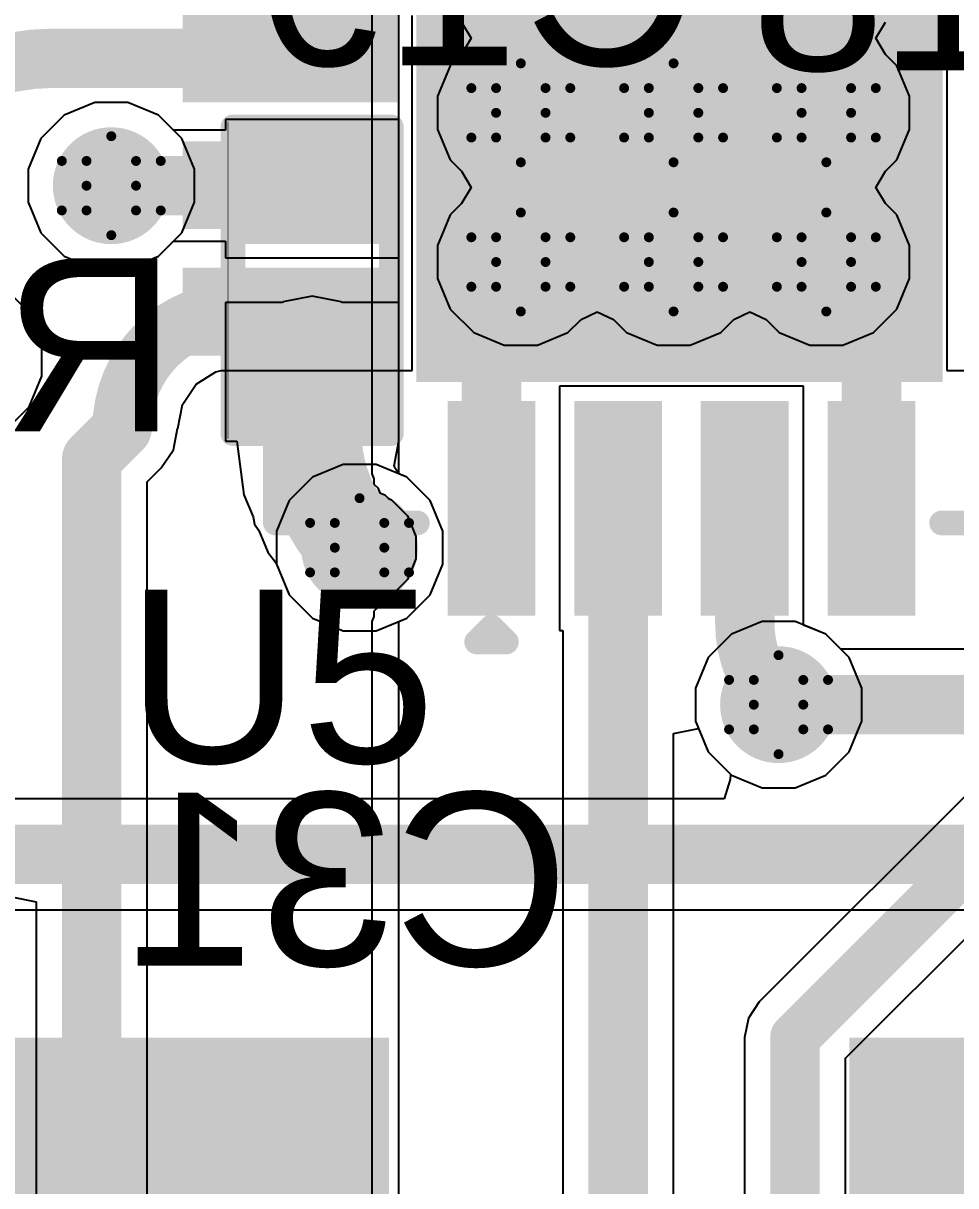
# Model space of a CAD drawing. Header units: inches. Extents: x -4 to 389, y 0 to 108.
# Drawn here: x 30.56 to 35.34, y 23.01 to 28.98 of the extents above; entities that cross this region are included whole.
import ezdxf

# ---------------------------------------------------------------- set-up
doc = ezdxf.new("R2010")
doc.units = ezdxf.units.IN
for name, color, linetype in [('Bottom Layer', 5, 'Continuous'), ('Bottom Overlay', 54, 'Continuous'), ('Bottom Paste', 16, 'Continuous'), ('Bottom Solder', 6, 'Continuous'), ('Drill Drawing', 1, 'Continuous'), ('Signal_1', 16, 'Continuous'), ('Signal_2', 76, 'Continuous'), ('Top Layer', 1, 'Continuous'), ('Top Overlay', 2, 'Continuous'), ('Top Solder', 216, 'Continuous'), ('Via Holes', 16, 'Continuous')]:
    doc.layers.add(name, color=color, linetype=linetype)
doc.styles.add('Arial', font='', dxfattribs={"height": 0.2})
doc.styles.get('Arial').set_extended_font_data('Arial')

msp = doc.modelspace()

# ---------------------------------------------------------------- hatches: boundary and pattern name
at = {"layer": 'Bottom Layer'}
h = msp.add_hatch(color=5, dxfattribs=at)
edge = h.paths.add_edge_path()
edge.add_arc((33.1113, 28.5217), 0.3, 0, 360)
h = msp.add_hatch(color=5, dxfattribs=at)
edge = h.paths.add_edge_path()
edge.add_arc((33.8955, 28.5217), 0.3, 0, 360)
h = msp.add_hatch(color=5, dxfattribs=at)
edge = h.paths.add_edge_path()
edge.add_arc((34.6797, 28.5217), 0.3, 0, 360)
h = msp.add_hatch(color=5, dxfattribs=at)
edge = h.paths.add_edge_path()
edge.add_arc((31.0088, 28.1475), 0.3, 0, 360)
for points in [[(31.7222, 28.3606), (32.3572, 28.3606), (32.3572, 27.9034), (31.7222, 27.9034)], [(31.7222, 27.4208), (32.3572, 27.4208), (32.3572, 26.9636), (31.7222, 26.9636)], [(29.7622, 20.8822), (29.7622, 23.6722), (32.3322, 23.6722), (32.3322, 20.8822)], [(34.8993, 20.8822), (34.8993, 23.6722), (37.4693, 23.6722), (37.4693, 20.8822)]]:
    msp.add_hatch(color=5, dxfattribs=at).paths.add_polyline_path(points)
h = msp.add_hatch(color=5, dxfattribs=at)
edge = h.paths.add_edge_path()
edge.add_arc((33.1113, 27.7557), 0.3, 0, 360)
h = msp.add_hatch(color=5, dxfattribs=at)
edge = h.paths.add_edge_path()
edge.add_arc((33.8955, 27.7557), 0.3, 0, 360)
h = msp.add_hatch(color=5, dxfattribs=at)
edge = h.paths.add_edge_path()
edge.add_arc((34.6797, 27.7557), 0.3, 0, 360)
h = msp.add_hatch(color=5, dxfattribs=at)
edge = h.paths.add_edge_path()
edge.add_arc((32.2834, 26.289), 0.3, 0, 360)
h = msp.add_hatch(color=5, dxfattribs=at)
edge = h.paths.add_edge_path()
edge.add_arc((34.4344, 25.4829), 0.3, 0, 360)
at = {"layer": 'Bottom Paste'}
for points in [[(31.7222, 28.3606), (32.3572, 28.3606), (32.3572, 27.9034), (31.7222, 27.9034)], [(31.7222, 27.4208), (32.3572, 27.4208), (32.3572, 26.9636), (31.7222, 26.9636)], [(29.7622, 20.8822), (29.7622, 23.6722), (32.3322, 23.6722), (32.3322, 20.8822)], [(34.8993, 20.8822), (34.8993, 23.6722), (37.4693, 23.6722), (37.4693, 20.8822)]]:
    msp.add_hatch(color=16, dxfattribs=at).paths.add_polyline_path(points)
at = {"layer": 'Bottom Solder'}
for points in [[(31.6672, 28.4156), (32.4122, 28.4156), (32.4122, 27.8484), (31.6672, 27.8484)], [(31.6672, 27.4758), (32.4122, 27.4758), (32.4122, 26.9086), (31.6672, 26.9086)], [(29.6606, 20.7806), (29.6606, 23.7738), (32.4338, 23.7738), (32.4338, 20.7806)], [(34.7977, 20.7806), (34.7977, 23.7738), (37.5709, 23.7738), (37.5709, 20.7806)]]:
    msp.add_hatch(color=6, dxfattribs=at).paths.add_polyline_path(points)
at = {"layer": 'Signal_1'}
h = msp.add_hatch(color=16, dxfattribs=at)
edge = h.paths.add_edge_path()
edge.add_arc((33.1113, 28.5217), 0.3, 0, 360)
h = msp.add_hatch(color=16, dxfattribs=at)
edge = h.paths.add_edge_path()
edge.add_arc((33.8955, 28.5217), 0.3, 0, 360)
h = msp.add_hatch(color=16, dxfattribs=at)
edge = h.paths.add_edge_path()
edge.add_arc((34.6797, 28.5217), 0.3, 0, 360)
h = msp.add_hatch(color=16, dxfattribs=at)
edge = h.paths.add_edge_path()
edge.add_arc((31.0088, 28.1475), 0.3, 0, 360)
h = msp.add_hatch(color=16, dxfattribs=at)
edge = h.paths.add_edge_path()
edge.add_arc((33.1113, 27.7557), 0.3, 0, 360)
h = msp.add_hatch(color=16, dxfattribs=at)
edge = h.paths.add_edge_path()
edge.add_arc((33.8955, 27.7557), 0.3, 0, 360)
h = msp.add_hatch(color=16, dxfattribs=at)
edge = h.paths.add_edge_path()
edge.add_arc((34.6797, 27.7557), 0.3, 0, 360)
h = msp.add_hatch(color=16, dxfattribs=at)
edge = h.paths.add_edge_path()
edge.add_arc((32.2834, 26.289), 0.3, 0, 360)
h = msp.add_hatch(color=16, dxfattribs=at)
edge = h.paths.add_edge_path()
edge.add_arc((34.4344, 25.4829), 0.3, 0, 360)
at = {"layer": 'Signal_2'}
h = msp.add_hatch(color=76, dxfattribs=at)
edge = h.paths.add_edge_path()
edge.add_arc((33.1113, 28.5217), 0.3, 0, 360)
h = msp.add_hatch(color=76, dxfattribs=at)
edge = h.paths.add_edge_path()
edge.add_arc((33.8955, 28.5217), 0.3, 0, 360)
h = msp.add_hatch(color=76, dxfattribs=at)
edge = h.paths.add_edge_path()
edge.add_arc((34.6797, 28.5217), 0.3, 0, 360)
h = msp.add_hatch(color=76, dxfattribs=at)
edge = h.paths.add_edge_path()
edge.add_arc((31.0088, 28.1475), 0.3, 0, 360)
h = msp.add_hatch(color=76, dxfattribs=at)
edge = h.paths.add_edge_path()
edge.add_arc((33.1113, 27.7557), 0.3, 0, 360)
h = msp.add_hatch(color=76, dxfattribs=at)
edge = h.paths.add_edge_path()
edge.add_arc((33.8955, 27.7557), 0.3, 0, 360)
h = msp.add_hatch(color=76, dxfattribs=at)
edge = h.paths.add_edge_path()
edge.add_arc((34.6797, 27.7557), 0.3, 0, 360)
h = msp.add_hatch(color=76, dxfattribs=at)
edge = h.paths.add_edge_path()
edge.add_arc((32.2834, 26.289), 0.3, 0, 360)
h = msp.add_hatch(color=76, dxfattribs=at)
edge = h.paths.add_edge_path()
edge.add_arc((34.4344, 25.4829), 0.3, 0, 360)
at = {"layer": 'Top Layer'}
for points in [[(32.6259, 27.1906), (32.6259, 29.7906), (35.2259, 29.7906), (35.2259, 27.1906)], [(31.4259, 28.6255), (31.4259, 28.9755), (32.4259, 28.9755), (32.4259, 28.6255)], [(31.4259, 27.9753), (31.4259, 28.3253), (32.4259, 28.3253), (32.4259, 27.9753)], [(31.4259, 27.325), (31.4259, 27.6751), (32.4259, 27.6751), (32.4259, 27.325)], [(32.7857, 26.9906), (33.1358, 26.9906), (33.1358, 25.9907), (32.7857, 25.9907)], [(33.436, 26.9906), (33.786, 26.9906), (33.786, 25.9907), (33.436, 25.9907)], [(34.0862, 26.9906), (34.4362, 26.9906), (34.4362, 25.9907), (34.0862, 25.9907)], [(34.7365, 26.9906), (35.0865, 26.9906), (35.0865, 25.9907), (34.7365, 25.9907)]]:
    msp.add_hatch(color=1, dxfattribs=at).paths.add_polyline_path(points)
h = msp.add_hatch(color=1, dxfattribs=at)
edge = h.paths.add_edge_path()
edge.add_arc((33.1113, 28.5217), 0.3, 0, 360)
h = msp.add_hatch(color=1, dxfattribs=at)
edge = h.paths.add_edge_path()
edge.add_arc((33.8955, 28.5217), 0.3, 0, 360)
h = msp.add_hatch(color=1, dxfattribs=at)
edge = h.paths.add_edge_path()
edge.add_arc((34.6797, 28.5217), 0.3, 0, 360)
h = msp.add_hatch(color=1, dxfattribs=at)
edge = h.paths.add_edge_path()
edge.add_arc((31.0088, 28.1475), 0.3, 0, 360)
h = msp.add_hatch(color=1, dxfattribs=at)
edge = h.paths.add_edge_path()
edge.add_arc((33.1113, 27.7557), 0.3, 0, 360)
h = msp.add_hatch(color=1, dxfattribs=at)
edge = h.paths.add_edge_path()
edge.add_arc((33.8955, 27.7557), 0.3, 0, 360)
h = msp.add_hatch(color=1, dxfattribs=at)
edge = h.paths.add_edge_path()
edge.add_arc((34.6797, 27.7557), 0.3, 0, 360)
h = msp.add_hatch(color=1, dxfattribs=at)
edge = h.paths.add_edge_path()
edge.add_arc((32.2834, 26.289), 0.3, 0, 360)
h = msp.add_hatch(color=1, dxfattribs=at)
edge = h.paths.add_edge_path()
edge.add_arc((34.4344, 25.4829), 0.3, 0, 360)
at = {"layer": 'Top Solder'}
for points in [[(32.5751, 27.1398), (32.5751, 29.8414), (35.2767, 29.8414), (35.2767, 27.1398)], [(31.3751, 28.5747), (31.3751, 29.0263), (32.4767, 29.0263), (32.4767, 28.5747)], [(31.3751, 27.9245), (31.3751, 28.3761), (32.4767, 28.3761), (32.4767, 27.9245)], [(31.3751, 27.2742), (31.3751, 27.7259), (32.4767, 27.7259), (32.4767, 27.2742)], [(32.7349, 27.0414), (33.1866, 27.0414), (33.1866, 25.9399), (32.7349, 25.9399)], [(33.3852, 27.0414), (33.8368, 27.0414), (33.8368, 25.9399), (33.3852, 25.9399)], [(34.0354, 27.0414), (34.487, 27.0414), (34.487, 25.9399), (34.0354, 25.9399)], [(34.6857, 27.0414), (35.1373, 27.0414), (35.1373, 25.9399), (34.6857, 25.9399)]]:
    msp.add_hatch(color=216, dxfattribs=at).paths.add_polyline_path(points)
at = {"layer": 'Via Holes'}
h = msp.add_hatch(color=7, dxfattribs=at)
edge = h.paths.add_edge_path()
edge.add_arc((33.1113, 28.5217), 0.15, 0, 360)
h = msp.add_hatch(color=7, dxfattribs=at)
edge = h.paths.add_edge_path()
edge.add_arc((33.8955, 28.5217), 0.15, 0, 360)
h = msp.add_hatch(color=7, dxfattribs=at)
edge = h.paths.add_edge_path()
edge.add_arc((34.6797, 28.5217), 0.15, 0, 360)
h = msp.add_hatch(color=7, dxfattribs=at)
edge = h.paths.add_edge_path()
edge.add_arc((31.0088, 28.1475), 0.15, 0, 360)
h = msp.add_hatch(color=7, dxfattribs=at)
edge = h.paths.add_edge_path()
edge.add_arc((33.1113, 27.7557), 0.15, 0, 360)
h = msp.add_hatch(color=7, dxfattribs=at)
edge = h.paths.add_edge_path()
edge.add_arc((33.8955, 27.7557), 0.15, 0, 360)
h = msp.add_hatch(color=7, dxfattribs=at)
edge = h.paths.add_edge_path()
edge.add_arc((34.6797, 27.7557), 0.15, 0, 360)
h = msp.add_hatch(color=7, dxfattribs=at)
edge = h.paths.add_edge_path()
edge.add_arc((32.2834, 26.289), 0.15, 0, 360)
h = msp.add_hatch(color=7, dxfattribs=at)
edge = h.paths.add_edge_path()
edge.add_arc((34.4344, 25.4829), 0.15, 0, 360)

# ---------------------------------------------------------------- linework, layer by layer
at = {"layer": 'Bottom Layer'}
for p, q in [((30.9238, 28.5745), (30.7669, 28.5095)), ((31.0937, 28.5745), (30.9238, 28.5745)), ((31.2506, 28.5095), (31.0937, 28.5745)), ((30.7669, 28.5095), (30.6468, 28.3894)), ((31.3278, 28.4324), (31.2506, 28.5095)), ((32.4842, 28.4876), (31.5952, 28.4876)), ((31.5952, 28.4876), (31.5952, 28.4324)), ((32.4842, 27.7764), (32.4842, 28.4876)), ((31.5952, 28.4324), (31.3278, 28.4324)), ((30.6468, 28.3894), (30.5818, 28.2324)), ((30.5818, 28.2324), (30.5818, 28.0626)), ((30.5818, 28.0626), (30.6468, 27.9056)), ((30.6468, 27.9056), (30.7669, 27.7855)), ((31.2506, 27.7855), (31.3278, 27.8626)), ((31.3278, 27.8626), (31.5952, 27.8626)), ((31.5952, 27.8626), (31.5952, 27.7764)), ((30.7669, 27.7855), (30.9238, 27.7205)), ((31.0937, 27.7205), (31.2506, 27.7855)), ((31.5952, 27.7764), (32.4842, 27.7764)), ((30.9238, 27.7205), (31.0937, 27.7205)), ((30.588, 27.4961), (30.4679, 27.6162)), ((32.0397, 27.5807), (31.8911, 27.5511)), ((32.1884, 27.5511), (32.0397, 27.5807)), ((31.8862, 27.5478), (31.5952, 27.5478)), ((31.5952, 27.5478), (31.5952, 26.8366)), ((31.8911, 27.5511), (31.8862, 27.5478)), ((32.1933, 27.5478), (32.1884, 27.5511)), ((32.4842, 27.5478), (32.1933, 27.5478)), ((32.4842, 26.8366), (32.4842, 27.5478)), ((30.653, 27.3391), (30.588, 27.4961)), ((30.653, 27.1693), (30.653, 27.3391)), ((30.588, 27.0123), (30.653, 27.1693)), ((30.4679, 26.8922), (30.588, 27.0123)), ((31.5952, 26.8366), (31.6536, 26.8366)), ((31.6536, 26.8366), (31.69, 26.5606)), ((32.4605, 26.7096), (32.4842, 26.8366)), ((32.4842, 26.8366), (32.4842, 26.8366)), ((32.462, 26.7073), (32.4605, 26.7096)), ((32.4621, 26.7072), (32.462, 26.7073)), ((32.4638, 26.699), (32.4621, 26.7072)), ((32.4845, 26.6679), (32.4638, 26.699)), ((32.5253, 26.651), (32.4845, 26.6679)), ((32.6454, 26.5309), (32.5253, 26.651)), ((31.69, 26.5606), (31.7369, 26.4474)), ((32.7104, 26.3739), (32.6454, 26.5309)), ((31.7369, 26.4474), (31.7443, 26.4098)), ((31.7443, 26.4098), (31.7445, 26.4097)), ((31.7445, 26.4097), (31.7656, 26.378)), ((31.7656, 26.378), (31.8122, 26.2656)), ((32.7104, 26.2041), (32.7104, 26.3739)), ((31.8122, 26.2656), (31.8564, 26.2079)), ((31.8564, 26.2079), (31.8564, 26.2041)), ((31.8564, 26.2041), (31.9214, 26.0471)), ((32.6454, 26.0471), (32.7104, 26.2041)), ((31.9214, 26.0471), (32.0415, 25.927)), ((32.5253, 25.927), (32.6454, 26.0471)), ((32.0415, 25.927), (32.1985, 25.862)), ((32.3684, 25.862), (32.5253, 25.927)), ((34.3495, 25.9099), (34.1926, 25.8448)), ((34.5194, 25.9099), (34.3495, 25.9099)), ((34.6763, 25.8448), (34.5194, 25.9099)), ((32.1985, 25.862), (32.3684, 25.862)), ((34.1926, 25.8448), (34.0724, 25.7247)), ((34.7964, 25.7247), (34.6763, 25.8448)), ((34.0724, 25.7247), (34.0074, 25.5678)), ((34.8614, 25.5678), (34.7964, 25.7247)), ((34.0074, 25.5678), (34.0074, 25.3979)), ((34.8614, 25.3979), (34.8614, 25.5678)), ((34.0074, 25.3979), (34.0724, 25.241)), ((34.7964, 25.241), (34.8614, 25.3979)), ((34.0724, 25.241), (34.1926, 25.1209)), ((34.6763, 25.1209), (34.7964, 25.241)), ((34.1926, 25.1209), (34.3495, 25.0559)), ((34.5194, 25.0559), (34.6763, 25.1209)), ((34.3495, 25.0559), (34.5194, 25.0559))]:
    msp.add_line(p, q, dxfattribs=at)
for points, const_width in [([(30.9834, 28.1475), (31.0088, 28.1475)], 0.3048), ([(31.0088, 28.1475), (32.0669, 28.1475)], 0.3048), ([(32.0397, 26.8773), (32.0397, 27.1922)], 0.508)]:
    msp.add_lwpolyline(points, dxfattribs=dict(at, const_width=const_width))
for points, const_width in [([(30.9072, 28.1475, 1), (31.0596, 28.1475, 1)], 0.1524), ([(30.9326, 28.1475, 1), (31.085, 28.1475, 1)], 0.1524), ([(30.9326, 28.1475, 1), (31.085, 28.1475, 1)], 0.1524), ([(31.9907, 28.1475, 1), (32.1431, 28.1475, 1)], 0.1524), ([(31.9127, 27.1922, 1), (32.1667, 27.1922, 1)], 0.254), ([(31.9127, 26.8773, 1), (32.1667, 26.8773, 1)], 0.254), ([(31.9127, 26.8773, 1), (32.1667, 26.8773, 1)], 0.254), ([(31.9762, 26.5585, 1), (32.2302, 26.5585, 1)], 0.254), ([(31.9762, 26.5585, 1), (32.2302, 26.5585, 1)], 0.254), ([(32.0485, 26.4218, 1), (32.3025, 26.4218, 1)], 0.254), ([(32.0485, 26.4218, 1), (32.3025, 26.4218, 1)], 0.254), ([(32.1564, 26.289, 1), (32.4104, 26.289, 1)], 0.254)]:
    msp.add_lwpolyline(points, format="xyb", close=True, dxfattribs=dict(at, const_width=const_width))
at = {"layer": 'Bottom Layer', "const_width": 0.508}
for points in [[(32.1032, 26.5585, -0.098627), (32.0397, 26.8773)], [(32.1755, 26.4218, -0.046556), (32.1032, 26.5585)], [(32.2834, 26.289, -0.051564), (32.1755, 26.4218)]]:
    msp.add_lwpolyline(points, format="xyb", dxfattribs=at)
at = {"layer": 'Bottom Overlay'}
for points, const_width in [([(31.6333, 26.8747), (31.6333, 28.4495)], 0.127), ([(31.6333, 28.4495), (32.4461, 28.4495)], 0.127), ([(31.6079, 26.8493), (31.6079, 28.4749)], 0.00323), ([(32.4461, 26.8747), (32.4461, 28.4495)], 0.127), ([(31.6333, 26.8747), (32.4461, 26.8747)], 0.127)]:
    msp.add_lwpolyline(points, dxfattribs=dict(at, const_width=const_width))
for points, const_width in [([(31.6016, 28.4495, 1), (31.6651, 28.4495, 1)], 0.0635), ([(31.6016, 28.4495, 1), (31.6651, 28.4495, 1)], 0.0635), ([(31.6071, 28.4749, 1), (31.6087, 28.4749, 1)], 0.00161), ([(32.4144, 28.4495, 1), (32.4779, 28.4495, 1)], 0.0635), ([(32.4144, 28.4495, 1), (32.4779, 28.4495, 1)], 0.0635), ([(31.6016, 26.8747, 1), (31.6651, 26.8747, 1)], 0.0635), ([(31.6016, 26.8747, 1), (31.6651, 26.8747, 1)], 0.0635), ([(32.4144, 26.8747, 1), (32.4779, 26.8747, 1)], 0.0635), ([(32.4144, 26.8747, 1), (32.4779, 26.8747, 1)], 0.0635), ([(31.6071, 26.8493, 1), (31.6087, 26.8493, 1)], 0.00161)]:
    msp.add_lwpolyline(points, format="xyb", close=True, dxfattribs=dict(at, const_width=const_width))
at = {"layer": 'Drill Drawing', "const_width": 0.0508}
for points in [[(32.9843, 28.6487), (33.1113, 28.7757)], [(33.1113, 28.7757), (33.2383, 28.6487)], [(33.7685, 28.6487), (33.8955, 28.7757)], [(33.8955, 28.7757), (34.0225, 28.6487)], [(34.5527, 28.6487), (34.6797, 28.7757)], [(34.6797, 28.7757), (34.8067, 28.6487)], [(32.8573, 28.6487), (32.9843, 28.5217)], [(32.8573, 28.6487), (32.9843, 28.6487)], [(33.2383, 28.6487), (33.3653, 28.6487)], [(33.2383, 28.5217), (33.3653, 28.6487)], [(33.6415, 28.6487), (33.7685, 28.5217)], [(33.6415, 28.6487), (33.7685, 28.6487)], [(34.0225, 28.6487), (34.1495, 28.6487)], [(34.0225, 28.5217), (34.1495, 28.6487)], [(34.4257, 28.6487), (34.5527, 28.5217)], [(34.4257, 28.6487), (34.5527, 28.6487)], [(34.8067, 28.6487), (34.9337, 28.6487)], [(34.8067, 28.5217), (34.9337, 28.6487)], [(32.8573, 28.3947), (32.9843, 28.5217)], [(33.2383, 28.5217), (33.3653, 28.3947)], [(33.6415, 28.3947), (33.7685, 28.5217)], [(34.0225, 28.5217), (34.1495, 28.3947)], [(34.4257, 28.3947), (34.5527, 28.5217)], [(34.8067, 28.5217), (34.9337, 28.3947)], [(30.8818, 28.2745), (31.0088, 28.4015)], [(31.0088, 28.4015), (31.1358, 28.2745)], [(32.8573, 28.3947), (32.9843, 28.3947)], [(32.9843, 28.3947), (33.1113, 28.2677)], [(33.1113, 28.2677), (33.2383, 28.3947)], [(33.2383, 28.3947), (33.3653, 28.3947)], [(33.6415, 28.3947), (33.7685, 28.3947)], [(33.7685, 28.3947), (33.8955, 28.2677)], [(33.8955, 28.2677), (34.0225, 28.3947)], [(34.0225, 28.3947), (34.1495, 28.3947)], [(34.4257, 28.3947), (34.5527, 28.3947)], [(34.5527, 28.3947), (34.6797, 28.2677)], [(34.6797, 28.2677), (34.8067, 28.3947)], [(34.8067, 28.3947), (34.9337, 28.3947)], [(30.7548, 28.2745), (30.8818, 28.1475)], [(30.7548, 28.2745), (30.8818, 28.2745)], [(31.1358, 28.2745), (31.2628, 28.2745)], [(31.1358, 28.1475), (31.2628, 28.2745)], [(30.7548, 28.0205), (30.8818, 28.1475)], [(31.1358, 28.1475), (31.2628, 28.0205)], [(30.7548, 28.0205), (30.8818, 28.0205)], [(30.8818, 28.0205), (31.0088, 27.8935)], [(31.0088, 27.8935), (31.1358, 28.0205)], [(31.1358, 28.0205), (31.2628, 28.0205)], [(32.9843, 27.8827), (33.1113, 28.0097)], [(33.1113, 28.0097), (33.2383, 27.8827)], [(33.7685, 27.8827), (33.8955, 28.0097)], [(33.8955, 28.0097), (34.0225, 27.8827)], [(34.5527, 27.8827), (34.6797, 28.0097)], [(34.6797, 28.0097), (34.8067, 27.8827)], [(32.8573, 27.8827), (32.9843, 27.7557)], [(32.8573, 27.8827), (32.9843, 27.8827)], [(33.2383, 27.8827), (33.3653, 27.8827)], [(33.2383, 27.7557), (33.3653, 27.8827)], [(33.6415, 27.8827), (33.7685, 27.7557)], [(33.6415, 27.8827), (33.7685, 27.8827)], [(34.0225, 27.8827), (34.1495, 27.8827)], [(34.0225, 27.7557), (34.1495, 27.8827)], [(34.4257, 27.8827), (34.5527, 27.7557)], [(34.4257, 27.8827), (34.5527, 27.8827)], [(34.8067, 27.8827), (34.9337, 27.8827)], [(34.8067, 27.7557), (34.9337, 27.8827)], [(32.8573, 27.6287), (32.9843, 27.7557)], [(33.2383, 27.7557), (33.3653, 27.6287)], [(33.6415, 27.6287), (33.7685, 27.7557)], [(34.0225, 27.7557), (34.1495, 27.6287)], [(34.4257, 27.6287), (34.5527, 27.7557)], [(34.8067, 27.7557), (34.9337, 27.6287)], [(32.8573, 27.6287), (32.9843, 27.6287)], [(32.9843, 27.6287), (33.1113, 27.5017)], [(33.1113, 27.5017), (33.2383, 27.6287)], [(33.2383, 27.6287), (33.3653, 27.6287)], [(33.6415, 27.6287), (33.7685, 27.6287)], [(33.7685, 27.6287), (33.8955, 27.5017)], [(33.8955, 27.5017), (34.0225, 27.6287)], [(34.0225, 27.6287), (34.1495, 27.6287)], [(34.4257, 27.6287), (34.5527, 27.6287)], [(34.5527, 27.6287), (34.6797, 27.5017)], [(34.6797, 27.5017), (34.8067, 27.6287)], [(34.8067, 27.6287), (34.9337, 27.6287)], [(32.1564, 26.416), (32.2834, 26.543)], [(32.2834, 26.543), (32.4104, 26.416)], [(32.0294, 26.416), (32.1564, 26.289)], [(32.0294, 26.416), (32.1564, 26.416)], [(32.4104, 26.416), (32.5374, 26.416)], [(32.4104, 26.289), (32.5374, 26.416)], [(32.0294, 26.162), (32.1564, 26.289)], [(32.4104, 26.289), (32.5374, 26.162)], [(32.0294, 26.162), (32.1564, 26.162)], [(32.1564, 26.162), (32.2834, 26.035)], [(32.2834, 26.035), (32.4104, 26.162)], [(32.4104, 26.162), (32.5374, 26.162)], [(34.3074, 25.6099), (34.4344, 25.7369)], [(34.4344, 25.7369), (34.5614, 25.6099)], [(34.1804, 25.6099), (34.3074, 25.4829)], [(34.1804, 25.6099), (34.3074, 25.6099)], [(34.5614, 25.6099), (34.6884, 25.6099)], [(34.5614, 25.4829), (34.6884, 25.6099)], [(34.1804, 25.3559), (34.3074, 25.4829)], [(34.5614, 25.4829), (34.6884, 25.3559)], [(34.1804, 25.3559), (34.3074, 25.3559)], [(34.3074, 25.3559), (34.4344, 25.2289)], [(34.4344, 25.2289), (34.5614, 25.3559)], [(34.5614, 25.3559), (34.6884, 25.3559)]]:
    msp.add_lwpolyline(points, dxfattribs=at)
at = {"layer": 'Drill Drawing', "const_width": 0.0254}
for points in [[(33.0986, 28.7757, 1), (33.124, 28.7757, 1)], [(33.0986, 28.7757, 1), (33.124, 28.7757, 1)], [(33.8828, 28.7757, 1), (33.9082, 28.7757, 1)], [(33.8828, 28.7757, 1), (33.9082, 28.7757, 1)], [(34.667, 28.7757, 1), (34.6924, 28.7757, 1)], [(34.667, 28.7757, 1), (34.6924, 28.7757, 1)], [(32.8446, 28.6487, 1), (32.87, 28.6487, 1)], [(32.8446, 28.6487, 1), (32.87, 28.6487, 1)], [(32.9716, 28.6487, 1), (32.997, 28.6487, 1)], [(32.9716, 28.6487, 1), (32.997, 28.6487, 1)], [(33.2256, 28.6487, 1), (33.251, 28.6487, 1)], [(33.2256, 28.6487, 1), (33.251, 28.6487, 1)], [(33.3526, 28.6487, 1), (33.378, 28.6487, 1)], [(33.3526, 28.6487, 1), (33.378, 28.6487, 1)], [(33.6288, 28.6487, 1), (33.6542, 28.6487, 1)], [(33.6288, 28.6487, 1), (33.6542, 28.6487, 1)], [(33.7558, 28.6487, 1), (33.7812, 28.6487, 1)], [(33.7558, 28.6487, 1), (33.7812, 28.6487, 1)], [(34.0098, 28.6487, 1), (34.0352, 28.6487, 1)], [(34.0098, 28.6487, 1), (34.0352, 28.6487, 1)], [(34.1368, 28.6487, 1), (34.1622, 28.6487, 1)], [(34.1368, 28.6487, 1), (34.1622, 28.6487, 1)], [(34.413, 28.6487, 1), (34.4384, 28.6487, 1)], [(34.413, 28.6487, 1), (34.4384, 28.6487, 1)], [(34.54, 28.6487, 1), (34.5654, 28.6487, 1)], [(34.54, 28.6487, 1), (34.5654, 28.6487, 1)], [(34.794, 28.6487, 1), (34.8194, 28.6487, 1)], [(34.794, 28.6487, 1), (34.8194, 28.6487, 1)], [(34.921, 28.6487, 1), (34.9464, 28.6487, 1)], [(34.921, 28.6487, 1), (34.9464, 28.6487, 1)], [(32.9716, 28.5217, 1), (32.997, 28.5217, 1)], [(32.9716, 28.5217, 1), (32.997, 28.5217, 1)], [(33.2256, 28.5217, 1), (33.251, 28.5217, 1)], [(33.2256, 28.5217, 1), (33.251, 28.5217, 1)], [(33.7558, 28.5217, 1), (33.7812, 28.5217, 1)], [(33.7558, 28.5217, 1), (33.7812, 28.5217, 1)], [(34.0098, 28.5217, 1), (34.0352, 28.5217, 1)], [(34.0098, 28.5217, 1), (34.0352, 28.5217, 1)], [(34.54, 28.5217, 1), (34.5654, 28.5217, 1)], [(34.54, 28.5217, 1), (34.5654, 28.5217, 1)], [(34.794, 28.5217, 1), (34.8194, 28.5217, 1)], [(34.794, 28.5217, 1), (34.8194, 28.5217, 1)], [(30.9961, 28.4015, 1), (31.0215, 28.4015, 1)], [(30.9961, 28.4015, 1), (31.0215, 28.4015, 1)], [(32.8446, 28.3947, 1), (32.87, 28.3947, 1)], [(32.8446, 28.3947, 1), (32.87, 28.3947, 1)], [(32.9716, 28.3947, 1), (32.997, 28.3947, 1)], [(32.9716, 28.3947, 1), (32.997, 28.3947, 1)], [(33.2256, 28.3947, 1), (33.251, 28.3947, 1)], [(33.2256, 28.3947, 1), (33.251, 28.3947, 1)], [(33.3526, 28.3947, 1), (33.378, 28.3947, 1)], [(33.3526, 28.3947, 1), (33.378, 28.3947, 1)], [(33.6288, 28.3947, 1), (33.6542, 28.3947, 1)], [(33.6288, 28.3947, 1), (33.6542, 28.3947, 1)], [(33.7558, 28.3947, 1), (33.7812, 28.3947, 1)], [(33.7558, 28.3947, 1), (33.7812, 28.3947, 1)], [(34.0098, 28.3947, 1), (34.0352, 28.3947, 1)], [(34.0098, 28.3947, 1), (34.0352, 28.3947, 1)], [(34.1368, 28.3947, 1), (34.1622, 28.3947, 1)], [(34.1368, 28.3947, 1), (34.1622, 28.3947, 1)], [(34.413, 28.3947, 1), (34.4384, 28.3947, 1)], [(34.413, 28.3947, 1), (34.4384, 28.3947, 1)], [(34.54, 28.3947, 1), (34.5654, 28.3947, 1)], [(34.54, 28.3947, 1), (34.5654, 28.3947, 1)], [(34.794, 28.3947, 1), (34.8194, 28.3947, 1)], [(34.794, 28.3947, 1), (34.8194, 28.3947, 1)], [(34.921, 28.3947, 1), (34.9464, 28.3947, 1)], [(34.921, 28.3947, 1), (34.9464, 28.3947, 1)], [(30.7421, 28.2745, 1), (30.7675, 28.2745, 1)], [(30.7421, 28.2745, 1), (30.7675, 28.2745, 1)], [(30.8691, 28.2745, 1), (30.8945, 28.2745, 1)], [(30.8691, 28.2745, 1), (30.8945, 28.2745, 1)], [(31.1231, 28.2745, 1), (31.1485, 28.2745, 1)], [(31.1231, 28.2745, 1), (31.1485, 28.2745, 1)], [(31.2501, 28.2745, 1), (31.2755, 28.2745, 1)], [(31.2501, 28.2745, 1), (31.2755, 28.2745, 1)], [(33.0986, 28.2677, 1), (33.124, 28.2677, 1)], [(33.0986, 28.2677, 1), (33.124, 28.2677, 1)], [(33.8828, 28.2677, 1), (33.9082, 28.2677, 1)], [(33.8828, 28.2677, 1), (33.9082, 28.2677, 1)], [(34.667, 28.2677, 1), (34.6924, 28.2677, 1)], [(34.667, 28.2677, 1), (34.6924, 28.2677, 1)], [(30.8691, 28.1475, 1), (30.8945, 28.1475, 1)], [(30.8691, 28.1475, 1), (30.8945, 28.1475, 1)], [(31.1231, 28.1475, 1), (31.1485, 28.1475, 1)], [(31.1231, 28.1475, 1), (31.1485, 28.1475, 1)], [(30.7421, 28.0205, 1), (30.7675, 28.0205, 1)], [(30.7421, 28.0205, 1), (30.7675, 28.0205, 1)], [(30.8691, 28.0205, 1), (30.8945, 28.0205, 1)], [(30.8691, 28.0205, 1), (30.8945, 28.0205, 1)], [(31.1231, 28.0205, 1), (31.1485, 28.0205, 1)], [(31.1231, 28.0205, 1), (31.1485, 28.0205, 1)], [(31.2501, 28.0205, 1), (31.2755, 28.0205, 1)], [(31.2501, 28.0205, 1), (31.2755, 28.0205, 1)], [(33.0986, 28.0097, 1), (33.124, 28.0097, 1)], [(33.0986, 28.0097, 1), (33.124, 28.0097, 1)], [(33.8828, 28.0097, 1), (33.9082, 28.0097, 1)], [(33.8828, 28.0097, 1), (33.9082, 28.0097, 1)], [(34.667, 28.0097, 1), (34.6924, 28.0097, 1)], [(34.667, 28.0097, 1), (34.6924, 28.0097, 1)], [(30.9961, 27.8935, 1), (31.0215, 27.8935, 1)], [(30.9961, 27.8935, 1), (31.0215, 27.8935, 1)], [(32.8446, 27.8827, 1), (32.87, 27.8827, 1)], [(32.8446, 27.8827, 1), (32.87, 27.8827, 1)], [(32.9716, 27.8827, 1), (32.997, 27.8827, 1)], [(32.9716, 27.8827, 1), (32.997, 27.8827, 1)], [(33.2256, 27.8827, 1), (33.251, 27.8827, 1)], [(33.2256, 27.8827, 1), (33.251, 27.8827, 1)], [(33.3526, 27.8827, 1), (33.378, 27.8827, 1)], [(33.3526, 27.8827, 1), (33.378, 27.8827, 1)], [(33.6288, 27.8827, 1), (33.6542, 27.8827, 1)], [(33.6288, 27.8827, 1), (33.6542, 27.8827, 1)], [(33.7558, 27.8827, 1), (33.7812, 27.8827, 1)], [(33.7558, 27.8827, 1), (33.7812, 27.8827, 1)], [(34.0098, 27.8827, 1), (34.0352, 27.8827, 1)], [(34.0098, 27.8827, 1), (34.0352, 27.8827, 1)], [(34.1368, 27.8827, 1), (34.1622, 27.8827, 1)], [(34.1368, 27.8827, 1), (34.1622, 27.8827, 1)], [(34.413, 27.8827, 1), (34.4384, 27.8827, 1)], [(34.413, 27.8827, 1), (34.4384, 27.8827, 1)], [(34.54, 27.8827, 1), (34.5654, 27.8827, 1)], [(34.54, 27.8827, 1), (34.5654, 27.8827, 1)], [(34.794, 27.8827, 1), (34.8194, 27.8827, 1)], [(34.794, 27.8827, 1), (34.8194, 27.8827, 1)], [(34.921, 27.8827, 1), (34.9464, 27.8827, 1)], [(34.921, 27.8827, 1), (34.9464, 27.8827, 1)], [(32.9716, 27.7557, 1), (32.997, 27.7557, 1)], [(32.9716, 27.7557, 1), (32.997, 27.7557, 1)], [(33.2256, 27.7557, 1), (33.251, 27.7557, 1)], [(33.2256, 27.7557, 1), (33.251, 27.7557, 1)], [(33.7558, 27.7557, 1), (33.7812, 27.7557, 1)], [(33.7558, 27.7557, 1), (33.7812, 27.7557, 1)], [(34.0098, 27.7557, 1), (34.0352, 27.7557, 1)], [(34.0098, 27.7557, 1), (34.0352, 27.7557, 1)], [(34.54, 27.7557, 1), (34.5654, 27.7557, 1)], [(34.54, 27.7557, 1), (34.5654, 27.7557, 1)], [(34.794, 27.7557, 1), (34.8194, 27.7557, 1)], [(34.794, 27.7557, 1), (34.8194, 27.7557, 1)], [(32.8446, 27.6287, 1), (32.87, 27.6287, 1)], [(32.8446, 27.6287, 1), (32.87, 27.6287, 1)], [(32.9716, 27.6287, 1), (32.997, 27.6287, 1)], [(32.9716, 27.6287, 1), (32.997, 27.6287, 1)], [(33.2256, 27.6287, 1), (33.251, 27.6287, 1)], [(33.2256, 27.6287, 1), (33.251, 27.6287, 1)], [(33.3526, 27.6287, 1), (33.378, 27.6287, 1)], [(33.3526, 27.6287, 1), (33.378, 27.6287, 1)], [(33.6288, 27.6287, 1), (33.6542, 27.6287, 1)], [(33.6288, 27.6287, 1), (33.6542, 27.6287, 1)], [(33.7558, 27.6287, 1), (33.7812, 27.6287, 1)], [(33.7558, 27.6287, 1), (33.7812, 27.6287, 1)], [(34.0098, 27.6287, 1), (34.0352, 27.6287, 1)], [(34.0098, 27.6287, 1), (34.0352, 27.6287, 1)], [(34.1368, 27.6287, 1), (34.1622, 27.6287, 1)], [(34.1368, 27.6287, 1), (34.1622, 27.6287, 1)], [(34.413, 27.6287, 1), (34.4384, 27.6287, 1)], [(34.413, 27.6287, 1), (34.4384, 27.6287, 1)], [(34.54, 27.6287, 1), (34.5654, 27.6287, 1)], [(34.54, 27.6287, 1), (34.5654, 27.6287, 1)], [(34.794, 27.6287, 1), (34.8194, 27.6287, 1)], [(34.794, 27.6287, 1), (34.8194, 27.6287, 1)], [(34.921, 27.6287, 1), (34.9464, 27.6287, 1)], [(34.921, 27.6287, 1), (34.9464, 27.6287, 1)], [(33.0986, 27.5017, 1), (33.124, 27.5017, 1)], [(33.0986, 27.5017, 1), (33.124, 27.5017, 1)], [(33.8828, 27.5017, 1), (33.9082, 27.5017, 1)], [(33.8828, 27.5017, 1), (33.9082, 27.5017, 1)], [(34.667, 27.5017, 1), (34.6924, 27.5017, 1)], [(34.667, 27.5017, 1), (34.6924, 27.5017, 1)], [(32.2707, 26.543, 1), (32.2961, 26.543, 1)], [(32.2707, 26.543, 1), (32.2961, 26.543, 1)], [(32.0167, 26.416, 1), (32.0421, 26.416, 1)], [(32.0167, 26.416, 1), (32.0421, 26.416, 1)], [(32.1437, 26.416, 1), (32.1691, 26.416, 1)], [(32.1437, 26.416, 1), (32.1691, 26.416, 1)], [(32.3977, 26.416, 1), (32.4231, 26.416, 1)], [(32.3977, 26.416, 1), (32.4231, 26.416, 1)], [(32.5247, 26.416, 1), (32.5501, 26.416, 1)], [(32.5247, 26.416, 1), (32.5501, 26.416, 1)], [(32.1437, 26.289, 1), (32.1691, 26.289, 1)], [(32.1437, 26.289, 1), (32.1691, 26.289, 1)], [(32.3977, 26.289, 1), (32.4231, 26.289, 1)], [(32.3977, 26.289, 1), (32.4231, 26.289, 1)], [(32.0167, 26.162, 1), (32.0421, 26.162, 1)], [(32.0167, 26.162, 1), (32.0421, 26.162, 1)], [(32.1437, 26.162, 1), (32.1691, 26.162, 1)], [(32.1437, 26.162, 1), (32.1691, 26.162, 1)], [(32.3977, 26.162, 1), (32.4231, 26.162, 1)], [(32.3977, 26.162, 1), (32.4231, 26.162, 1)], [(32.5247, 26.162, 1), (32.5501, 26.162, 1)], [(32.5247, 26.162, 1), (32.5501, 26.162, 1)], [(32.2707, 26.035, 1), (32.2961, 26.035, 1)], [(32.2707, 26.035, 1), (32.2961, 26.035, 1)], [(34.4217, 25.7369, 1), (34.4471, 25.7369, 1)], [(34.4217, 25.7369, 1), (34.4471, 25.7369, 1)], [(34.1677, 25.6099, 1), (34.1931, 25.6099, 1)], [(34.1677, 25.6099, 1), (34.1931, 25.6099, 1)], [(34.2947, 25.6099, 1), (34.3201, 25.6099, 1)], [(34.2947, 25.6099, 1), (34.3201, 25.6099, 1)], [(34.5487, 25.6099, 1), (34.5741, 25.6099, 1)], [(34.5487, 25.6099, 1), (34.5741, 25.6099, 1)], [(34.6757, 25.6099, 1), (34.7011, 25.6099, 1)], [(34.6757, 25.6099, 1), (34.7011, 25.6099, 1)], [(34.2947, 25.4829, 1), (34.3201, 25.4829, 1)], [(34.2947, 25.4829, 1), (34.3201, 25.4829, 1)], [(34.5487, 25.4829, 1), (34.5741, 25.4829, 1)], [(34.5487, 25.4829, 1), (34.5741, 25.4829, 1)], [(34.1677, 25.3559, 1), (34.1931, 25.3559, 1)], [(34.1677, 25.3559, 1), (34.1931, 25.3559, 1)], [(34.2947, 25.3559, 1), (34.3201, 25.3559, 1)], [(34.2947, 25.3559, 1), (34.3201, 25.3559, 1)], [(34.5487, 25.3559, 1), (34.5741, 25.3559, 1)], [(34.5487, 25.3559, 1), (34.5741, 25.3559, 1)], [(34.6757, 25.3559, 1), (34.7011, 25.3559, 1)], [(34.6757, 25.3559, 1), (34.7011, 25.3559, 1)], [(34.4217, 25.2289, 1), (34.4471, 25.2289, 1)], [(34.4217, 25.2289, 1), (34.4471, 25.2289, 1)]]:
    msp.add_lwpolyline(points, format="xyb", close=True, dxfattribs=at)
at = {"layer": 'Signal_1'}
for p, q in [((32.8075, 28.9877), (32.8569, 28.9047)), ((34.9341, 28.9047), (34.9836, 28.9877)), ((32.8569, 28.9047), (32.8075, 28.8218)), ((34.9836, 28.8218), (34.9341, 28.9047)), ((32.8075, 28.8218), (32.7493, 28.7636)), ((35.0417, 28.7636), (34.9836, 28.8218)), ((32.7493, 28.7636), (32.6843, 28.6067)), ((35.1067, 28.6067), (35.0417, 28.7636)), ((32.6843, 28.6067), (32.6843, 28.4368)), ((35.1067, 28.4368), (35.1067, 28.6067)), ((30.9238, 28.5745), (30.7669, 28.5095)), ((31.0937, 28.5745), (30.9238, 28.5745)), ((31.2506, 28.5095), (31.0937, 28.5745)), ((30.7669, 28.5095), (30.6468, 28.3894)), ((31.3708, 28.3894), (31.2506, 28.5095)), ((32.6843, 28.4368), (32.7493, 28.2799)), ((35.0417, 28.2799), (35.1067, 28.4368)), ((30.6468, 28.3894), (30.5818, 28.2324)), ((31.4358, 28.2324), (31.3708, 28.3894)), ((30.5818, 28.2324), (30.5818, 28.0626)), ((31.4358, 28.0626), (31.4358, 28.2324)), ((32.7493, 28.2799), (32.8075, 28.2217)), ((34.9836, 28.2217), (35.0417, 28.2799)), ((32.8075, 28.2217), (32.8569, 28.1387)), ((34.9341, 28.1387), (34.9836, 28.2217)), ((32.8569, 28.1387), (32.8075, 28.0558)), ((34.9836, 28.0558), (34.9341, 28.1387)), ((30.5818, 28.0626), (30.6468, 27.9056)), ((31.3708, 27.9056), (31.4358, 28.0626)), ((32.8075, 28.0558), (32.7493, 27.9976)), ((35.0417, 27.9976), (34.9836, 28.0558)), ((32.7493, 27.9976), (32.6843, 27.8407)), ((35.1067, 27.8407), (35.0417, 27.9976)), ((30.6468, 27.9056), (30.7669, 27.7855)), ((31.2506, 27.7855), (31.3708, 27.9056)), ((32.6843, 27.8407), (32.6843, 27.6708)), ((35.1067, 27.6708), (35.1067, 27.8407)), ((30.7669, 27.7855), (30.9238, 27.7205)), ((31.0937, 27.7205), (31.2506, 27.7855)), ((30.9238, 27.7205), (31.0937, 27.7205)), ((32.6843, 27.6708), (32.7493, 27.5139)), ((35.0417, 27.5139), (35.1067, 27.6708)), ((30.588, 27.4961), (30.4679, 27.6162)), ((30.653, 27.3391), (30.588, 27.4961)), ((32.7493, 27.5139), (32.8694, 27.3937)), ((33.3532, 27.3937), (33.4204, 27.461)), ((33.4204, 27.461), (33.5034, 27.4998)), ((33.5034, 27.4998), (33.5864, 27.461)), ((33.5864, 27.461), (33.6536, 27.3937)), ((34.1374, 27.3937), (34.2047, 27.461)), ((34.2047, 27.461), (34.2876, 27.4998)), ((34.2876, 27.4998), (34.3706, 27.461)), ((34.3706, 27.461), (34.4379, 27.3937)), ((34.9216, 27.3937), (35.0417, 27.5139)), ((30.653, 27.1693), (30.653, 27.3391)), ((32.8694, 27.3937), (33.0264, 27.3287)), ((33.1962, 27.3287), (33.3532, 27.3937)), ((33.6536, 27.3937), (33.8106, 27.3287)), ((33.9805, 27.3287), (34.1374, 27.3937)), ((34.4379, 27.3937), (34.5948, 27.3287)), ((34.7647, 27.3287), (34.9216, 27.3937)), ((33.0264, 27.3287), (33.1962, 27.3287)), ((33.8106, 27.3287), (33.9805, 27.3287)), ((34.5948, 27.3287), (34.7647, 27.3287)), ((30.588, 27.0123), (30.653, 27.1693)), ((30.4679, 26.8922), (30.588, 27.0123)), ((34.3495, 25.9099), (34.1926, 25.8448)), ((34.5194, 25.9099), (34.3495, 25.9099)), ((34.6763, 25.8448), (34.5194, 25.9099)), ((34.1926, 25.8448), (34.0724, 25.7247)), ((34.7534, 25.7677), (34.6763, 25.8448)), ((37.5092, 25.7677), (34.7534, 25.7677)), ((34.0724, 25.7247), (34.0074, 25.5678)), ((34.0074, 25.5678), (34.0074, 25.3979)), ((34.0074, 25.3979), (34.0724, 25.241)), ((34.0724, 25.241), (34.1873, 25.1261)), ((34.1858, 25.0991), (34.1547, 24.9991)), ((34.1873, 25.1261), (34.1858, 25.0991)), ((34.1547, 24.9991), (30.4434, 24.9991)), ((30.4434, 24.4293), (37.1433, 24.4293))]:
    msp.add_line(p, q, dxfattribs=at)
at = {"layer": 'Signal_1', "const_width": 0.3048}
for points in [[(34.4344, 25.4829), (37.5092, 25.4829)], [(30.1244, 24.7142), (37.2613, 24.7142)]]:
    msp.add_lwpolyline(points, dxfattribs=at)
at = {"layer": 'Signal_1', "const_width": 0.1524}
msp.add_lwpolyline([(34.3582, 25.4829, 1), (34.5106, 25.4829, 1)], format="xyb", close=True, dxfattribs=at)
at = {"layer": 'Signal_2'}
for p, q in [((32.3468, 31.1454), (32.3468, 27.9978)), ((32.4842, 27.9978), (32.4842, 31.1454)), ((32.8075, 28.9877), (32.8569, 28.9047)), ((34.9341, 28.9047), (34.9836, 28.9877)), ((32.8569, 28.9047), (32.8075, 28.8218)), ((34.9836, 28.8218), (34.9341, 28.9047)), ((32.8075, 28.8218), (32.7493, 28.7636)), ((35.0417, 28.7636), (34.9836, 28.8218)), ((32.7493, 28.7636), (32.6843, 28.6067)), ((35.1067, 28.6067), (35.0417, 28.7636)), ((32.6843, 28.6067), (32.6843, 28.4368)), ((35.1067, 28.4368), (35.1067, 28.6067)), ((30.9238, 28.5745), (30.7669, 28.5095)), ((31.0937, 28.5745), (30.9238, 28.5745)), ((31.2506, 28.5095), (31.0937, 28.5745)), ((30.7669, 28.5095), (30.6468, 28.3894)), ((31.3708, 28.3894), (31.2506, 28.5095)), ((32.6843, 28.4368), (32.7493, 28.2799)), ((35.0417, 28.2799), (35.1067, 28.4368)), ((30.6468, 28.3894), (30.5818, 28.2324)), ((31.4358, 28.2324), (31.3708, 28.3894)), ((30.5818, 28.2324), (30.5818, 28.0626)), ((31.4358, 28.0626), (31.4358, 28.2324)), ((32.7493, 28.2799), (32.8075, 28.2217)), ((34.9836, 28.2217), (35.0417, 28.2799)), ((32.8075, 28.2217), (32.8569, 28.1387)), ((34.9341, 28.1387), (34.9836, 28.2217)), ((32.8569, 28.1387), (32.8075, 28.0558)), ((34.9836, 28.0558), (34.9341, 28.1387)), ((30.5818, 28.0626), (30.6468, 27.9056)), ((31.3708, 27.9056), (31.4358, 28.0626)), ((32.8075, 28.0558), (32.7493, 27.9976)), ((35.0417, 27.9976), (34.9836, 28.0558)), ((32.3468, 27.9978), (32.3468, 27.8384)), ((32.4842, 27.8384), (32.4842, 27.9978)), ((32.7493, 27.9976), (32.6843, 27.8407)), ((35.1067, 27.8407), (35.0417, 27.9976)), ((30.6468, 27.9056), (30.7669, 27.7855)), ((31.2506, 27.7855), (31.3708, 27.9056)), ((32.3468, 27.8384), (32.3468, 26.668)), ((32.4842, 26.668), (32.4842, 27.8384)), ((32.6843, 27.8407), (32.6843, 27.6708)), ((35.1067, 27.6708), (35.1067, 27.8407)), ((30.7669, 27.7855), (30.9238, 27.7205)), ((31.0937, 27.7205), (31.2506, 27.7855)), ((30.9238, 27.7205), (31.0937, 27.7205)), ((32.6843, 27.6708), (32.7493, 27.5139)), ((35.0417, 27.5139), (35.1067, 27.6708)), ((30.588, 27.4961), (30.4679, 27.6162)), ((30.653, 27.3391), (30.588, 27.4961)), ((32.7493, 27.5139), (32.8694, 27.3937)), ((33.3532, 27.3937), (33.4204, 27.461)), ((33.4204, 27.461), (33.5034, 27.4998)), ((33.5034, 27.4998), (33.5864, 27.461)), ((33.5864, 27.461), (33.6536, 27.3937)), ((34.1374, 27.3937), (34.2047, 27.461)), ((34.2047, 27.461), (34.2876, 27.4998)), ((34.2876, 27.4998), (34.3706, 27.461)), ((34.3706, 27.461), (34.4379, 27.3937)), ((34.9216, 27.3937), (35.0417, 27.5139)), ((30.653, 27.1693), (30.653, 27.3391)), ((32.8694, 27.3937), (33.0264, 27.3287)), ((33.1962, 27.3287), (33.3532, 27.3937)), ((33.6536, 27.3937), (33.8106, 27.3287)), ((33.9805, 27.3287), (34.1374, 27.3937)), ((34.4379, 27.3937), (34.5948, 27.3287)), ((34.7647, 27.3287), (34.9216, 27.3937)), ((33.0264, 27.3287), (33.1962, 27.3287)), ((33.8106, 27.3287), (33.9805, 27.3287)), ((34.5948, 27.3287), (34.7647, 27.3287)), ((30.588, 27.0123), (30.653, 27.1693)), ((30.4679, 26.8922), (30.588, 27.0123)), ((32.3468, 26.668), (32.3572, 26.6427)), ((32.3572, 26.6427), (32.3572, 26.6154)), ((32.5253, 26.651), (32.4842, 26.668)), ((32.6454, 26.5309), (32.5253, 26.651)), ((32.3572, 26.6154), (32.3766, 26.5961)), ((32.3766, 26.5961), (32.387, 26.5708)), ((32.387, 26.5708), (32.4123, 26.5603)), ((32.4123, 26.5603), (32.4316, 26.541)), ((32.4316, 26.541), (32.4474, 26.5345)), ((32.4474, 26.5345), (32.5289, 26.453)), ((32.7104, 26.3739), (32.6454, 26.5309)), ((32.5289, 26.453), (32.5729, 26.3466)), ((32.5729, 26.3466), (32.5729, 26.2314)), ((32.7104, 26.2041), (32.7104, 26.3739)), ((32.5729, 26.2314), (32.5289, 26.125)), ((32.6454, 26.0471), (32.7104, 26.2041)), ((32.5289, 26.125), (32.4474, 26.0435)), ((32.4316, 26.037), (32.4123, 26.0177)), ((32.4474, 26.0435), (32.4316, 26.037)), ((32.5253, 25.927), (32.6454, 26.0471)), ((32.3766, 25.9819), (32.3572, 25.9626)), ((32.387, 26.0072), (32.3766, 25.9819)), ((32.4123, 26.0177), (32.387, 26.0072)), ((32.3572, 25.9353), (32.3468, 25.91)), ((32.3468, 25.91), (32.3468, 13.5238)), ((32.3572, 25.9626), (32.3572, 25.9353)), ((32.4842, 25.91), (32.5253, 25.927)), ((32.4842, 13.5238), (32.4842, 25.91)), ((34.3495, 25.9099), (34.1926, 25.8448)), ((34.5194, 25.9099), (34.3495, 25.9099)), ((34.6763, 25.8448), (34.5194, 25.9099)), ((34.1926, 25.8448), (34.0724, 25.7247)), ((34.7964, 25.7247), (34.6763, 25.8448)), ((34.0724, 25.7247), (34.0074, 25.5678)), ((34.8614, 25.5678), (34.7964, 25.7247)), ((34.0074, 25.5678), (34.0074, 25.3979)), ((34.8614, 25.3979), (34.8614, 25.5678)), ((34.0074, 25.3979), (34.0724, 25.241)), ((34.7964, 25.241), (34.8614, 25.3979)), ((34.0724, 25.241), (34.1926, 25.1209)), ((34.6763, 25.1209), (34.7964, 25.241)), ((34.1926, 25.1209), (34.3495, 25.0559)), ((34.5194, 25.0559), (34.6763, 25.1209)), ((34.3495, 25.0559), (34.5194, 25.0559))]:
    msp.add_line(p, q, dxfattribs=at)
at = {"layer": 'Top Layer'}
for p, q in [((35.2989, 29.1025), (35.2989, 28.5793)), ((32.5529, 28.4985), (32.5529, 29.0218)), ((35.2989, 28.5793), (35.2989, 28.4985)), ((32.553, 28.4985), (32.5529, 28.4985)), ((32.553, 28.4523), (32.553, 28.4985)), ((35.2989, 28.4985), (35.2989, 28.4985)), ((35.2989, 28.4985), (35.2989, 28.4523)), ((32.5529, 28.3715), (32.5529, 28.4523)), ((32.5529, 28.4523), (32.553, 28.4523)), ((35.2989, 28.4523), (35.2989, 28.4523)), ((35.2989, 28.4523), (35.2989, 27.9291)), ((32.5529, 27.9291), (32.5529, 28.3715)), ((32.5529, 27.8021), (32.5529, 27.9291)), ((35.2989, 27.9291), (35.2989, 27.8483)), ((35.2989, 27.8483), (35.2989, 27.7213)), ((32.5529, 27.7213), (32.5529, 27.8021)), ((32.5529, 27.198), (32.5529, 27.7213)), ((35.2989, 27.7213), (35.2989, 27.198)), ((34.7776, 23.6671), (38.6238, 27.5133)), ((31.4446, 27.1278), (31.5449, 27.1923)), ((31.5449, 27.1923), (31.5735, 27.198)), ((31.5735, 27.198), (32.5529, 27.198)), ((35.2989, 27.198), (36.5249, 27.198)), ((31.3789, 27.0304), (31.4446, 27.1278)), ((33.8322, 27.1176), (33.309, 27.1176)), ((33.309, 27.1176), (33.309, 25.8637)), ((33.9592, 27.1177), (33.8322, 27.1176)), ((34.5632, 27.1176), (33.9592, 27.1177)), ((34.5632, 25.8917), (34.5632, 27.1176)), ((31.3501, 26.9012), (31.3746, 27.024)), ((31.3746, 27.024), (31.3789, 27.0304)), ((31.3274, 26.7921), (31.3491, 26.9012)), ((31.3491, 26.9012), (31.3501, 26.9012)), ((37.2443, 26.8663), (34.3355, 23.9575)), ((31.2657, 26.6997), (31.3274, 26.7921)), ((31.1932, 26.6272), (31.2656, 26.6997)), ((31.2656, 26.6997), (31.2657, 26.6997)), ((32.1985, 26.716), (32.0415, 26.651)), ((32.3684, 26.716), (32.1985, 26.716)), ((32.5253, 26.651), (32.3684, 26.716)), ((31.1932, 8.2219), (31.1932, 26.6272)), ((32.0415, 26.651), (31.9214, 26.5309)), ((32.6454, 26.5309), (32.5253, 26.651)), ((31.9214, 26.5309), (31.8564, 26.3739)), ((32.7104, 26.3739), (32.6454, 26.5309)), ((31.8564, 26.3739), (31.8564, 26.2041)), ((32.7104, 26.2041), (32.7104, 26.3739)), ((31.8564, 26.2041), (31.9214, 26.0471)), ((32.6454, 26.0471), (32.7104, 26.2041)), ((31.9214, 26.0471), (32.0415, 25.927)), ((32.5253, 25.927), (32.6454, 26.0471)), ((32.0415, 25.927), (32.1985, 25.862)), ((32.3684, 25.862), (32.5253, 25.927)), ((32.1985, 25.862), (32.3684, 25.862)), ((33.309, 25.8637), (33.3261, 25.8637)), ((33.3261, 25.8637), (33.3261, 8.066)), ((34.6763, 25.8448), (34.5632, 25.8917)), ((34.7964, 25.7247), (34.6763, 25.8448)), ((34.8614, 25.5678), (34.7964, 25.7247)), ((34.8614, 25.3979), (34.8614, 25.5678)), ((34.7964, 25.241), (34.8614, 25.3979)), ((33.8959, 25.3354), (34.0229, 25.3607)), ((33.8959, 8.066), (33.8959, 25.3354)), ((34.0229, 25.3607), (34.0724, 25.241)), ((34.0724, 25.241), (34.1926, 25.1209)), ((34.6763, 25.1209), (34.7964, 25.241)), ((34.1926, 25.1209), (34.3495, 25.0559)), ((34.5194, 25.0559), (34.6763, 25.1209)), ((34.3495, 25.0559), (34.5194, 25.0559)), ((30.4964, 24.4966), (30.6234, 24.4713)), ((30.6234, 24.4713), (30.6234, 9.351)), ((34.3355, 23.9575), (34.2793, 23.8735)), ((34.2793, 23.8735), (34.2596, 23.7744)), ((34.2596, 23.7744), (34.2596, 8.8793)), ((34.7776, 8.9252), (34.7776, 23.6671))]:
    msp.add_line(p, q, dxfattribs=at)
for points, const_width in [([(33.6161, 28.8005), (33.6161, 30.4906)], 0.3048), ([(30.7147, 28.8021), (31.9244, 28.8021)], 0.3048), ([(33.6161, 28.8005), (33.9259, 28.4906)], 0.3048), ([(32.9607, 27.5254), (33.9259, 28.4906)], 0.3048), ([(33.9259, 28.4906), (34.9115, 27.5051)], 0.3048), ([(31.0088, 28.1475), (31.9232, 28.1475)], 0.3048), ([(34.5186, 23.7744), (38.6038, 27.8596)], 0.254), ([(31.6516, 27.5), (31.9259, 27.5)], 0.3048), ([(32.9607, 26.4907), (32.9607, 27.5254)], 0.3048), ([(34.9115, 26.4907), (34.9115, 27.5051)], 0.3048), ([(30.9083, 26.7452), (31.0642, 26.9012)], 0.3048), ([(30.9083, 7.9029), (30.9083, 26.7452)], 0.3048), ([(33.611, 7.747), (33.611, 26.4907)], 0.3048), ([(34.2612, 25.901), (34.2612, 26.4907)], 0.3048), ([(34.5186, 8.5852), (34.5186, 23.7744)], 0.254)]:
    msp.add_lwpolyline(points, dxfattribs=dict(at, const_width=const_width))
at = {"layer": 'Top Layer', "const_width": 0.3048}
for points in [[(29.9217, 28.4738, -0.198768), (30.7147, 28.8021)], [(31.242, 27.3304, -0.198912), (31.6516, 27.5)], [(31.0642, 26.9012, -0.198912), (31.242, 27.3304)], [(34.4344, 25.4829, -0.198912), (34.2612, 25.901)]]:
    msp.add_lwpolyline(points, format="xyb", dxfattribs=at)
at = {"layer": 'Top Layer'}
for points, const_width in [([(30.6385, 28.8021, 1), (30.7909, 28.8021, 1)], 0.1524), ([(30.6385, 28.8021, 1), (30.7909, 28.8021, 1)], 0.1524), ([(31.8482, 28.8021, 1), (32.0006, 28.8021, 1)], 0.1524), ([(33.5399, 28.8005, 1), (33.6923, 28.8005, 1)], 0.1524), ([(33.5399, 28.8005, 1), (33.6923, 28.8005, 1)], 0.1524), ([(33.8497, 28.4906, 1), (34.0021, 28.4906, 1)], 0.1524), ([(33.8497, 28.4906, 1), (34.0021, 28.4906, 1)], 0.1524), ([(33.8497, 28.4906, 1), (34.0021, 28.4906, 1)], 0.1524), ([(30.9326, 28.1475, 1), (31.085, 28.1475, 1)], 0.1524), ([(31.847, 28.1475, 1), (31.9994, 28.1475, 1)], 0.1524), ([(31.5754, 27.5, 1), (31.7278, 27.5, 1)], 0.1524), ([(31.5754, 27.5, 1), (31.7278, 27.5, 1)], 0.1524), ([(31.8497, 27.5, 1), (32.0021, 27.5, 1)], 0.1524), ([(32.8845, 27.5254, 1), (33.0369, 27.5254, 1)], 0.1524), ([(32.8845, 27.5254, 1), (33.0369, 27.5254, 1)], 0.1524), ([(34.8353, 27.5051, 1), (34.9877, 27.5051, 1)], 0.1524), ([(34.8353, 27.5051, 1), (34.9877, 27.5051, 1)], 0.1524), ([(31.1658, 27.3304, 1), (31.3182, 27.3304, 1)], 0.1524), ([(31.1658, 27.3304, 1), (31.3182, 27.3304, 1)], 0.1524), ([(30.988, 26.9012, 1), (31.1404, 26.9012, 1)], 0.1524), ([(30.988, 26.9012, 1), (31.1404, 26.9012, 1)], 0.1524), ([(30.8321, 26.7452, 1), (30.9845, 26.7452, 1)], 0.1524), ([(30.8321, 26.7452, 1), (30.9845, 26.7452, 1)], 0.1524), ([(32.8845, 26.4907, 1), (33.0369, 26.4907, 1)], 0.1524), ([(33.5348, 26.4907, 1), (33.6872, 26.4907, 1)], 0.1524), ([(34.185, 26.4907, 1), (34.3374, 26.4907, 1)], 0.1524), ([(34.8353, 26.4907, 1), (34.9877, 26.4907, 1)], 0.1524), ([(34.185, 25.901, 1), (34.3374, 25.901, 1)], 0.1524), ([(34.185, 25.901, 1), (34.3374, 25.901, 1)], 0.1524), ([(34.3582, 25.4829, 1), (34.5106, 25.4829, 1)], 0.1524), ([(34.4551, 23.7744, 1), (34.5821, 23.7744, 1)], 0.127), ([(34.4551, 23.7744, 1), (34.5821, 23.7744, 1)], 0.127)]:
    msp.add_lwpolyline(points, format="xyb", close=True, dxfattribs=dict(at, const_width=const_width))
at = {"layer": 'Top Overlay', "const_width": 0.127}
for points in [[(31.8513, 26.416), (31.8513, 27.1192)], [(31.8513, 26.416), (32.58, 26.416)], [(35.2719, 26.416), (36.0005, 26.416)], [(32.8845, 25.8049), (32.9607, 25.8811)], [(32.9607, 25.8811), (33.0369, 25.8049)], [(32.8845, 25.8049), (33.0369, 25.8049)]]:
    msp.add_lwpolyline(points, dxfattribs=at)
at = {"layer": 'Top Overlay', "const_width": 0.0635}
for points in [[(31.8196, 27.1192, 1), (31.8831, 27.1192, 1)], [(31.8196, 26.416, 1), (31.8831, 26.416, 1)], [(31.8196, 26.416, 1), (31.8831, 26.416, 1)], [(32.5482, 26.416, 1), (32.6117, 26.416, 1)], [(35.2401, 26.416, 1), (35.3036, 26.416, 1)], [(32.929, 25.8811, 1), (32.9925, 25.8811, 1)], [(32.929, 25.8811, 1), (32.9925, 25.8811, 1)], [(32.8528, 25.8049, 1), (32.9163, 25.8049, 1)], [(32.8528, 25.8049, 1), (32.9163, 25.8049, 1)], [(33.0052, 25.8049, 1), (33.0687, 25.8049, 1)], [(33.0052, 25.8049, 1), (33.0687, 25.8049, 1)]]:
    msp.add_lwpolyline(points, format="xyb", close=True, dxfattribs=at)

# ---------------------------------------------------------------- texts
at = {"layer": 'Bottom Overlay', "style": 'Arial', "text_generation_flag": 2}
for s, p in [('C19', (34.0293, 28.7656)), ('C18', (36.5693, 28.7402)), ('R7', (31.3476, 26.886)), ('C31', (33.361, 24.1423))]:
    msp.add_text(s, height=0.889, dxfattribs=at).set_placement(p)
at = {"layer": 'Top Overlay', "style": 'Arial'}
msp.add_text('U5', height=0.889, dxfattribs=at).set_placement((31.0856, 25.1842))

doc.saveas('drawing.dxf')
